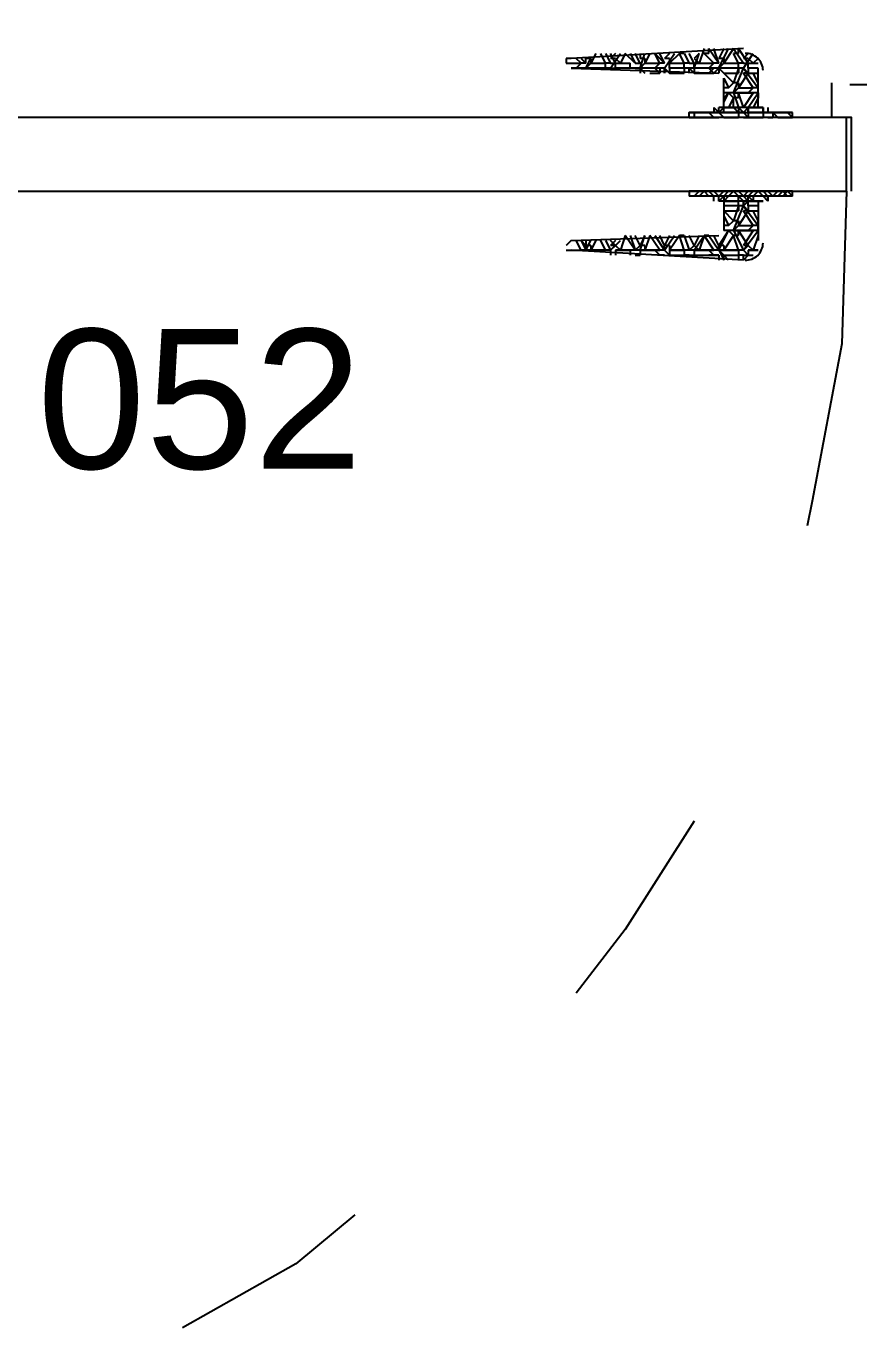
# Model space of a CAD drawing. Header units: millimetres. Extents: x -973 to 28250, y -35942 to 8545.
# Drawn here: x 9413 to 9890, y -22547 to -21801 of the extents above; entities that cross this region are included whole.
import ezdxf
from ezdxf.enums import TextEntityAlignment as Align

# ---------------------------------------------------------------- set-up
doc = ezdxf.new("R2010")
doc.units = ezdxf.units.MM
for name, color, linetype in [('R02_AKS', 8, 'Continuous'), ('R02_DUVAR', 7, 'Continuous'), ('R02_OLCU', 4, 'Continuous')]:
    doc.layers.add(name, color=color, linetype=linetype)
doc.styles.get("Standard").update_dxf_attribs({"font": 'Arial.ttf'})
doc.dimstyles.new('ISO-25', dxfattribs={"dimtxt": 12, "dimasz": 3, "dimexe": 1.25, "dimexo": 0.625, "dimgap": 4, "dimtad": 1, "dimtxsty": 'Standard', "dimcen": 2.5, "dimadec": 0, "dimazin": 0, "dimtfac": 1, "dimtmove": 0, "dimatfit": 3, "dimfxl": 1, "dimarcsym": 0})

# ---------------------------------------------------------------- blocks, each defined once
blk = doc.blocks.new('R02_SRC_K01')
at = {"color": 133, "linetype": 'Continuous', "lineweight": 25, "true_color": 0x6ec1dd}
for p, q in [((54258.468, 7922.414), (54259.032, 7922.414)), ((54259.032, 7922.414), (54258.468, 7922.414)), ((54258.468, 7921.568), (54258.75, 7922.414)), ((54258.75, 7922.696), (54258.75, 7922.696)), ((54259.032, 7922.696), (54258.75, 7922.696)), ((54258.75, 7922.696), (54258.75, 7922.696)), ((54259.032, 7922.132), (54258.75, 7922.414)), ((54259.032, 7922.696), (54259.314, 7922.978)), ((54259.032, 7922.414), (54259.032, 7922.696)), ((54259.314, 7922.696), (54259.032, 7922.696)), ((54259.032, 7922.414), (54259.032, 7922.414)), ((54259.314, 7922.414), (54259.032, 7922.132)), ((54259.314, 7922.978), (54259.314, 7922.696)), ((54259.314, 7922.978), (54269.182, 7922.414)), ((54259.314, 7922.696), (54259.596, 7922.696)), ((54259.314, 7922.414), (54259.596, 7922.414)), ((54259.596, 7922.696), (54259.596, 7922.978)), ((54259.596, 7922.414), (54259.596, 7922.696)), ((54260.442, 7922.696), (54259.596, 7922.696)), ((54259.596, 7922.414), (54259.596, 7922.414)), ((54260.442, 7922.414), (54259.596, 7922.414)), ((54259.596, 7922.414), (54259.878, 7921.568)), ((54259.878, 7921.568), (54260.442, 7922.414)), ((54260.16, 7922.978), (54260.442, 7922.696)), ((54260.724, 7922.414), (54260.16, 7921.286)), ((54260.442, 7922.978), (54260.442, 7922.696)), ((54260.724, 7922.414), (54260.442, 7922.696)), ((54260.724, 7922.414), (54260.442, 7922.414)), ((54260.442, 7922.132), (54260.442, 7922.414)), ((54260.724, 7922.696), (54260.724, 7922.978)), ((54261.006, 7922.696), (54260.724, 7922.696)), ((54260.724, 7922.696), (54260.724, 7922.696)), ((54260.724, 7922.696), (54261.006, 7922.696)), ((54260.724, 7922.414), (54260.724, 7922.132)), ((54260.724, 7922.414), (54261.006, 7922.414)), ((54261.288, 7922.414), (54261.006, 7922.696)), ((54262.134, 7922.696), (54261.006, 7922.696)), ((54261.006, 7922.696), (54261.288, 7922.696)), ((54261.288, 7922.414), (54261.006, 7922.414)), ((54262.134, 7922.414), (54261.006, 7922.414)), ((54261.006, 7922.414), (54261.57, 7921.568)), ((54262.134, 7922.414), (54261.57, 7921.568)), ((54261.57, 7921.568), (54261.852, 7922.414)), ((54261.852, 7922.696), (54261.852, 7922.696)), ((54261.852, 7922.696), (54261.852, 7922.696)), ((54262.134, 7922.132), (54261.852, 7922.414)), ((54262.134, 7922.414), (54262.134, 7922.696)), ((54262.134, 7922.414), (54262.134, 7922.696)), ((54262.416, 7922.696), (54262.134, 7922.696)), ((54262.134, 7922.414), (54262.134, 7922.414)), ((54262.416, 7922.414), (54262.134, 7922.132)), ((54262.416, 7922.696), (54262.416, 7922.696)), ((54262.416, 7922.696), (54262.698, 7922.696)), ((54262.698, 7921.568), (54262.416, 7922.414)), ((54262.416, 7922.414), (54262.698, 7922.414)), ((54262.698, 7922.414), (54262.698, 7922.696)), ((54263.543, 7922.696), (54262.698, 7922.696)), ((54262.698, 7922.696), (54262.698, 7922.696)), ((54262.698, 7922.414), (54262.698, 7922.414)), ((54263.543, 7922.414), (54262.698, 7922.414)), ((54262.698, 7922.414), (54262.979, 7921.568)), ((54262.979, 7921.568), (54263.543, 7922.414)), ((54263.825, 7922.414), (54263.261, 7921.568)), ((54263.543, 7922.414), (54263.543, 7922.696)), ((54263.543, 7922.696), (54263.543, 7922.696)), ((54263.543, 7922.696), (54263.543, 7922.696)), ((54263.543, 7922.414), (54263.543, 7922.414)), ((54263.543, 7922.132), (54263.543, 7922.414)), ((54263.825, 7922.696), (54263.825, 7922.696)), ((54263.825, 7922.696), (54263.825, 7922.696)), ((54263.825, 7922.696), (54264.107, 7922.696)), ((54263.825, 7922.414), (54263.825, 7922.132)), ((54263.825, 7922.414), (54264.107, 7922.414)), ((54264.389, 7922.414), (54264.107, 7922.696)), ((54264.107, 7922.696), (54264.107, 7922.696)), ((54264.389, 7922.414), (54264.107, 7922.414)), ((54264.953, 7922.414), (54264.107, 7922.414)), ((54264.107, 7922.414), (54264.671, 7921.568)), ((54264.671, 7921.568), (54264.953, 7922.414)), ((54265.235, 7922.414), (54264.953, 7921.568)), ((54265.235, 7922.414), (54264.953, 7922.414)), ((54264.953, 7922.132), (54264.953, 7922.414)), ((54265.235, 7922.414), (54265.235, 7922.696)), ((54265.235, 7922.414), (54265.235, 7922.696)), ((54265.517, 7922.696), (54265.235, 7922.696)), ((54265.517, 7922.414), (54265.235, 7922.132)), ((54265.517, 7922.696), (54265.517, 7922.696)), ((54265.517, 7922.696), (54265.517, 7922.696)), ((54265.517, 7922.696), (54265.517, 7922.696)), ((54265.799, 7921.568), (54265.517, 7922.414)), ((54265.517, 7922.414), (54265.517, 7922.414)), ((54265.517, 7922.414), (54266.081, 7921.568)), ((54265.799, 7922.414), (54265.799, 7922.696)), ((54265.799, 7922.414), (54265.799, 7922.414)), ((54266.645, 7922.414), (54265.799, 7922.414)), ((54266.081, 7921.568), (54266.363, 7922.414)), ((54266.927, 7922.414), (54266.363, 7921.85)), ((54266.645, 7922.132), (54266.363, 7922.414)), ((54266.645, 7922.414), (54266.645, 7922.696)), ((54266.645, 7922.414), (54266.645, 7922.414)), ((54266.927, 7922.414), (54266.645, 7922.132)), ((54266.927, 7922.414), (54268.336, 7922.414)), ((54266.927, 7922.414), (54267.209, 7922.414)), ((54267.209, 7922.414), (54267.209, 7922.414)), ((54267.209, 7922.414), (54267.209, 7922.414)), ((54268.054, 7922.414), (54267.209, 7922.414)), ((54267.209, 7922.414), (54267.491, 7921.85)), ((54267.772, 7921.85), (54268.054, 7922.414)), ((54268.336, 7922.414), (54268.054, 7921.85)), ((54268.336, 7922.414), (54268.054, 7922.414)), ((54268.054, 7922.132), (54268.054, 7922.414)), ((54268.618, 7921.85), (54268.336, 7922.414)), ((54268.336, 7922.414), (54268.336, 7922.414)), ((54268.336, 7922.414), (54268.336, 7922.132)), ((54268.336, 7922.414), (54268.618, 7922.414)), ((54268.9, 7922.414), (54268.618, 7922.414)), ((54269.464, 7922.414), (54268.618, 7922.414)), ((54268.618, 7922.414), (54268.9, 7921.85)), ((54258.468, 7921.85), (54258.468, 7921.568)), ((54258.468, 7919.595), (54258.468, 7921.85)), ((54258.75, 7921.286), (54259.314, 7922.132)), ((54259.032, 7922.132), (54259.314, 7922.132)), ((54259.032, 7922.132), (54259.596, 7921.286)), ((54260.16, 7921.286), (54260.724, 7922.132)), ((54260.442, 7922.132), (54260.724, 7922.132)), ((54260.724, 7922.132), (54261.006, 7921.568)), ((54269.182, 7921.85), (54260.724, 7921.568)), ((54261.852, 7921.568), (54262.134, 7922.132)), ((54262.134, 7922.132), (54262.134, 7922.132)), ((54262.134, 7922.132), (54262.416, 7921.568)), ((54263.543, 7922.132), (54263.825, 7922.132)), ((54263.543, 7921.568), (54263.825, 7922.132)), ((54263.825, 7922.132), (54264.107, 7921.568)), ((54264.953, 7922.132), (54265.235, 7922.132)), ((54264.953, 7921.568), (54265.235, 7922.132)), ((54265.235, 7922.132), (54265.517, 7921.568)), ((54266.645, 7922.132), (54266.927, 7922.132)), ((54266.645, 7921.85), (54266.927, 7922.132)), ((54266.645, 7922.132), (54266.927, 7921.85)), ((54268.054, 7922.132), (54268.336, 7922.132)), ((54268.336, 7921.85), (54268.336, 7922.132)), ((54268.336, 7922.132), (54268.618, 7921.85)), ((54269.182, 7921.85), (54269.464, 7922.132)), ((54269.464, 7922.132), (54269.464, 7922.132)), ((54258.468, 7921.286), (54258.468, 7921.568)), ((54258.468, 7921.568), (54258.468, 7921.568)), ((54258.468, 7921.286), (54258.468, 7921.286)), ((54258.468, 7921.286), (54258.75, 7921.286)), ((54258.468, 7921.004), (54258.468, 7920.723)), ((54258.468, 7921.004), (54258.75, 7921.004)), ((54259.032, 7921.286), (54258.75, 7921.286)), ((54259.032, 7921.286), (54258.75, 7921.004)), ((54259.596, 7921.286), (54258.75, 7921.286)), ((54259.596, 7921.004), (54258.75, 7921.004)), ((54258.75, 7921.004), (54259.314, 7920.159)), ((54259.032, 7920.159), (54259.596, 7921.004)), ((54259.596, 7921.568), (54259.596, 7921.286)), ((54259.596, 7921.568), (54259.878, 7921.568)), ((54259.878, 7921.286), (54259.596, 7921.286)), ((54259.878, 7921.286), (54259.596, 7921.004)), ((54259.596, 7920.723), (54259.596, 7921.004)), ((54260.16, 7921.286), (54259.878, 7921.568)), ((54260.16, 7921.004), (54259.878, 7920.723)), ((54260.16, 7921.286), (54260.16, 7921.286)), ((54260.442, 7920.441), (54260.16, 7921.004)), ((54260.16, 7921.004), (54260.16, 7921.004)), ((54260.16, 7921.004), (54260.442, 7921.004)), ((54260.442, 7921.286), (54260.442, 7921.286)), ((54260.442, 7921.286), (54260.442, 7921.286)), ((54260.442, 7919.595), (54260.442, 7921.286)), ((54260.442, 7921.004), (54260.442, 7921.004)), ((54260.442, 7921.004), (54260.442, 7921.004)), ((54260.724, 7921.286), (54260.724, 7921.286)), ((54261.288, 7921.568), (54261.288, 7921.568)), ((54261.288, 7921.568), (54261.57, 7921.568)), ((54262.698, 7921.568), (54262.698, 7921.568)), ((54262.698, 7921.568), (54262.979, 7921.568)), ((54258.468, 7920.723), (54258.468, 7920.723)), ((54258.468, 7920.723), (54258.468, 7920.723)), ((54258.468, 7920.723), (54258.75, 7920.159)), ((54259.032, 7920.159), (54258.468, 7920.159)), ((54259.032, 7920.159), (54258.75, 7920.159)), ((54259.032, 7919.877), (54259.032, 7920.159)), ((54259.314, 7919.877), (54259.032, 7920.159)), ((54259.032, 7920.159), (54259.314, 7920.159)), ((54259.596, 7920.723), (54259.878, 7920.723)), ((54259.596, 7919.877), (54259.878, 7920.723)), ((54259.596, 7919.877), (54259.596, 7920.159)), ((54260.442, 7920.159), (54259.596, 7920.159)), ((54259.878, 7920.723), (54260.442, 7920.159)), ((54260.442, 7920.159), (54260.442, 7920.159)), ((54257.905, 7919.313), (54257.905, 7919.595)), ((54257.905, 7919.595), (54258.187, 7919.313)), ((54257.905, 7919.595), (54257.905, 7919.313)), ((54258.187, 7919.595), (54258.187, 7919.595)), ((54259.032, 7919.595), (54258.187, 7919.595)), ((54258.187, 7919.595), (54260.724, 7919.595)), ((54258.187, 7919.595), (54258.187, 7919.595)), ((54258.468, 7919.877), (54259.032, 7919.877)), ((54259.032, 7919.313), (54258.75, 7919.595)), ((54258.75, 7919.313), (54258.75, 7919.595)), ((54259.032, 7919.877), (54259.032, 7919.595)), ((54259.032, 7919.595), (54259.314, 7919.313)), ((54259.314, 7919.877), (54260.442, 7919.877)), ((54259.314, 7919.877), (54259.596, 7919.877)), ((54259.314, 7919.877), (54259.596, 7919.877)), ((54259.596, 7919.877), (54259.596, 7919.595)), ((54259.596, 7919.877), (54259.596, 7919.595)), ((54260.442, 7919.595), (54259.596, 7919.595)), ((54260.442, 7919.595), (54260.442, 7919.595)), ((54260.442, 7919.313), (54260.442, 7919.595)), ((54260.724, 7919.595), (54260.724, 7919.595)), ((54260.724, 7919.595), (54260.724, 7919.595)), ((54261.006, 7919.595), (54261.006, 7919.313)), ((54327.544, 7919.031), (54253.394, 7919.031)), ((54253.394, 7919.031), (54253.394, 7914.802)), ((54256.777, 7919.031), (54256.495, 7919.313)), ((54256.495, 7919.313), (54262.416, 7919.313)), ((54256.777, 7919.031), (54256.495, 7919.031)), ((54256.495, 7919.031), (54256.495, 7919.031)), ((54256.777, 7919.031), (54257.059, 7919.313)), ((54256.777, 7919.313), (54257.059, 7919.031)), ((54256.777, 7919.031), (54257.059, 7919.031)), ((54257.341, 7919.313), (54257.059, 7919.031)), ((54257.341, 7919.031), (54257.623, 7919.313)), ((54257.623, 7919.313), (54257.905, 7919.031)), ((54258.187, 7919.031), (54257.905, 7919.313)), ((54258.187, 7919.313), (54258.468, 7919.031)), ((54258.187, 7919.031), (54258.187, 7919.031)), ((54258.187, 7919.031), (54258.468, 7919.031)), ((54258.468, 7919.031), (54258.75, 7919.313)), ((54259.032, 7919.313), (54259.314, 7919.313)), ((54259.032, 7919.031), (54259.314, 7919.313)), ((54259.314, 7919.313), (54259.596, 7919.031)), ((54259.596, 7919.031), (54259.596, 7919.031)), ((54259.596, 7919.031), (54259.878, 7919.031)), ((54260.442, 7919.313), (54260.724, 7919.313)), ((54260.442, 7919.031), (54260.724, 7919.313)), ((54261.288, 7919.031), (54261.006, 7919.313)), ((54261.288, 7919.313), (54261.57, 7919.031)), ((54261.288, 7919.031), (54261.288, 7919.031)), ((54261.288, 7919.031), (54261.57, 7919.031)), ((54261.57, 7919.031), (54261.852, 7919.313)), ((54262.134, 7919.313), (54261.852, 7919.031)), ((54261.852, 7919.031), (54262.134, 7919.313)), ((54262.416, 7919.313), (54262.416, 7919.313)), ((54253.394, 7914.802), (54327.262, 7914.802)), ((54254.239, 7914.802), (54254.239, 7912.828)), ((54256.495, 7914.802), (54256.495, 7914.802)), ((54256.777, 7914.52), (54256.495, 7914.802)), ((54257.341, 7914.802), (54256.495, 7914.802)), ((54256.495, 7914.802), (54256.495, 7914.802)), ((54256.495, 7914.802), (54256.495, 7914.52)), ((54256.495, 7914.52), (54256.495, 7914.52)), ((54256.777, 7914.52), (54256.495, 7914.52)), ((54256.495, 7914.52), (54256.495, 7914.52)), ((54257.623, 7914.52), (54257.341, 7914.802)), ((54257.341, 7914.802), (54257.341, 7914.802)), ((54257.341, 7914.802), (54257.341, 7914.802)), ((54257.623, 7914.52), (54257.341, 7914.52)), ((54257.905, 7914.802), (54257.623, 7914.802)), ((54257.623, 7914.802), (54257.623, 7914.802)), ((54257.623, 7914.802), (54257.905, 7914.802)), ((54257.623, 7914.52), (54257.623, 7914.52)), ((54257.623, 7914.52), (54257.623, 7914.52)), ((54257.623, 7914.52), (54257.905, 7914.52)), ((54257.905, 7914.802), (54258.187, 7914.802)), ((54257.905, 7914.52), (54258.187, 7914.52)), ((54257.905, 7914.238), (54257.905, 7914.52)), ((54258.187, 7914.52), (54258.187, 7914.802)), ((54259.032, 7914.802), (54258.187, 7914.802)), ((54258.187, 7914.238), (54258.187, 7914.52)), ((54258.187, 7914.52), (54258.187, 7914.238)), ((54259.032, 7914.238), (54258.187, 7914.238)), ((54258.187, 7914.238), (54258.187, 7914.238)), ((54258.187, 7914.238), (54260.724, 7914.238)), ((54258.468, 7913.674), (54258.75, 7914.238)), ((54258.468, 7914.238), (54258.468, 7911.982)), ((54259.032, 7914.802), (54258.75, 7914.802)), ((54258.75, 7914.802), (54258.75, 7914.802)), ((54259.032, 7914.238), (54258.75, 7914.238)), ((54258.75, 7914.238), (54258.75, 7914.238)), ((54258.75, 7913.392), (54259.314, 7914.238)), ((54259.032, 7914.52), (54259.032, 7914.802)), ((54259.314, 7914.802), (54259.032, 7914.802)), ((54259.032, 7914.52), (54259.032, 7914.238)), ((54259.314, 7914.52), (54259.032, 7914.52)), ((54259.032, 7914.238), (54259.032, 7914.52)), ((54259.032, 7914.238), (54259.314, 7914.52)), ((54259.032, 7914.238), (54259.314, 7914.238)), ((54259.032, 7914.238), (54259.314, 7914.238)), ((54259.314, 7914.802), (54259.314, 7914.802)), ((54259.314, 7914.802), (54259.596, 7914.802)), ((54259.314, 7914.52), (54259.596, 7914.52)), ((54259.314, 7914.238), (54259.314, 7914.238)), ((54259.314, 7914.238), (54259.596, 7913.392)), ((54259.596, 7914.52), (54259.596, 7914.802)), ((54260.442, 7914.802), (54259.596, 7914.802)), ((54259.596, 7914.802), (54259.596, 7914.802)), ((54259.596, 7914.238), (54259.596, 7914.52)), ((54259.596, 7914.52), (54259.596, 7914.52)), ((54259.596, 7914.52), (54259.878, 7914.238)), ((54259.878, 7913.392), (54259.596, 7914.238)), ((54260.442, 7914.238), (54259.596, 7914.238)), ((54259.878, 7913.674), (54260.16, 7914.238)), ((54259.878, 7914.238), (54259.878, 7913.674)), ((54260.16, 7914.238), (54260.442, 7914.238)), ((54260.724, 7914.52), (54260.442, 7914.802)), ((54260.724, 7914.52), (54260.442, 7914.802)), ((54260.442, 7914.802), (54260.442, 7914.802)), ((54260.442, 7914.802), (54260.442, 7914.802)), ((54260.724, 7914.52), (54260.442, 7914.238)), ((54260.442, 7914.238), (54260.442, 7914.238)), ((54260.442, 7914.238), (54260.724, 7914.238)), ((54260.442, 7914.238), (54260.442, 7912.546)), ((54261.006, 7914.802), (54260.724, 7914.802)), ((54260.724, 7914.802), (54260.724, 7914.802)), ((54260.724, 7914.802), (54261.006, 7914.802)), ((54261.006, 7914.238), (54260.724, 7914.52)), ((54260.724, 7914.52), (54260.724, 7914.238)), ((54260.724, 7914.52), (54261.006, 7914.52)), ((54260.724, 7914.238), (54260.724, 7914.238)), ((54260.724, 7914.238), (54260.724, 7914.238)), ((54260.724, 7914.238), (54260.724, 7914.238)), ((54261.288, 7914.52), (54261.006, 7914.802)), ((54262.134, 7914.802), (54261.006, 7914.802)), ((54261.006, 7914.802), (54261.288, 7914.802)), ((54261.006, 7914.52), (54261.006, 7914.52)), ((54261.006, 7914.238), (54261.006, 7914.52)), ((54261.288, 7914.52), (54261.288, 7914.52)), ((54261.852, 7914.802), (54261.852, 7914.802)), ((54261.852, 7914.802), (54261.852, 7914.802)), ((54262.134, 7914.52), (54262.134, 7914.802)), ((54262.134, 7914.52), (54262.134, 7914.802)), ((54262.416, 7914.802), (54262.134, 7914.802)), ((54262.134, 7914.52), (54262.134, 7914.52)), ((54262.134, 7914.52), (54262.134, 7914.52)), ((54262.416, 7914.802), (54262.416, 7914.802)), ((54262.416, 7914.802), (54262.416, 7914.802)), ((54262.416, 7914.52), (54262.416, 7914.52)), ((54262.416, 7914.52), (54262.416, 7914.52)), ((54262.416, 7914.52), (54262.416, 7914.52)), ((54258.468, 7913.392), (54258.468, 7913.674)), ((54258.468, 7913.674), (54258.468, 7913.674)), ((54258.468, 7913.674), (54258.468, 7913.674)), ((54258.468, 7913.392), (54258.468, 7913.392)), ((54258.468, 7913.392), (54258.75, 7913.392)), ((54259.032, 7913.392), (54258.75, 7913.392)), ((54259.032, 7913.392), (54258.75, 7913.11)), ((54259.596, 7913.392), (54258.75, 7913.392)), ((54259.596, 7913.674), (54259.596, 7913.392)), ((54259.596, 7913.674), (54259.878, 7913.674)), ((54259.878, 7913.392), (54259.596, 7913.392)), ((54259.878, 7913.392), (54259.596, 7913.11)), ((54260.16, 7913.392), (54259.878, 7913.674)), ((54260.442, 7913.956), (54260.16, 7913.392)), ((54260.16, 7913.392), (54260.442, 7913.674)), ((54260.16, 7913.392), (54260.16, 7913.392)), ((54260.442, 7913.392), (54260.442, 7913.392)), ((54260.442, 7913.392), (54260.442, 7913.392)), ((54259.314, 7911.982), (54258.468, 7913.11)), ((54258.468, 7913.11), (54258.468, 7912.828)), ((54258.468, 7913.11), (54258.75, 7913.11)), ((54258.468, 7912.828), (54258.468, 7912.828)), ((54258.468, 7912.828), (54258.468, 7912.828)), ((54258.468, 7912.828), (54258.75, 7912.264)), ((54259.596, 7913.11), (54258.75, 7913.11)), ((54258.75, 7913.11), (54259.314, 7912.264)), ((54259.032, 7912.264), (54259.596, 7913.11)), ((54259.596, 7912.828), (54259.596, 7913.11)), ((54259.596, 7912.828), (54259.878, 7912.828)), ((54259.596, 7911.982), (54259.878, 7912.828)), ((54260.16, 7913.11), (54259.878, 7912.828)), ((54259.878, 7912.828), (54260.442, 7912.264)), ((54260.442, 7912.546), (54260.16, 7913.11)), ((54260.16, 7913.11), (54260.16, 7913.11)), ((54260.16, 7913.11), (54260.442, 7913.11)), ((54260.442, 7913.11), (54260.442, 7913.11)), ((54260.442, 7913.11), (54260.442, 7913.11)), ((54259.032, 7912.264), (54258.468, 7912.264)), ((54258.468, 7911.982), (54259.032, 7911.982)), ((54259.032, 7912.264), (54258.75, 7912.264)), ((54259.032, 7911.982), (54259.032, 7912.264)), ((54259.314, 7911.982), (54259.032, 7912.264)), ((54259.032, 7912.264), (54259.314, 7912.264)), ((54259.032, 7911.982), (54259.032, 7911.7)), ((54259.314, 7911.982), (54259.596, 7911.982)), ((54259.596, 7911.982), (54259.596, 7912.264)), ((54260.442, 7912.264), (54259.596, 7912.264)), ((54259.596, 7911.982), (54259.596, 7911.7)), ((54260.724, 7911.982), (54260.442, 7912.264)), ((54260.724, 7911.982), (54260.442, 7912.264)), ((54260.442, 7912.264), (54260.442, 7912.264)), ((54260.724, 7911.982), (54260.442, 7911.7)), ((54260.724, 7912.546), (54260.724, 7912.546)), ((54260.724, 7911.982), (54260.724, 7912.264)), ((54260.724, 7912.264), (54260.724, 7912.264)), ((54269.182, 7911.982), (54260.724, 7912.264)), ((54260.724, 7911.982), (54261.006, 7911.982)), ((54261.288, 7911.982), (54261.006, 7912.264)), ((54262.134, 7912.264), (54261.006, 7912.264)), ((54261.006, 7911.982), (54261.288, 7912.264)), ((54261.288, 7911.982), (54261.006, 7911.7)), ((54261.852, 7912.264), (54261.852, 7912.264)), ((54261.852, 7912.264), (54261.852, 7912.264)), ((54262.134, 7911.982), (54261.852, 7911.137)), ((54262.134, 7911.982), (54262.134, 7912.264)), ((54262.134, 7911.982), (54262.134, 7912.264)), ((54262.416, 7911.982), (54262.134, 7912.264)), ((54262.134, 7911.982), (54262.134, 7911.7)), ((54262.416, 7912.264), (54262.416, 7911.982)), ((54262.416, 7911.982), (54262.698, 7911.982)), ((54262.698, 7911.982), (54262.698, 7912.264)), ((54263.543, 7912.264), (54262.698, 7912.264)), ((54262.698, 7911.982), (54262.698, 7912.264)), ((54262.698, 7911.982), (54262.698, 7911.7)), ((54263.261, 7912.264), (54263.543, 7912.264)), ((54263.825, 7911.982), (54263.543, 7912.264)), ((54263.543, 7911.982), (54263.543, 7912.264)), ((54263.543, 7912.264), (54263.543, 7912.264)), ((54263.543, 7911.982), (54263.543, 7911.7)), ((54263.825, 7911.982), (54263.825, 7912.264)), ((54263.825, 7911.982), (54264.107, 7911.982)), ((54264.389, 7911.982), (54264.107, 7912.264)), ((54264.671, 7912.264), (54264.107, 7912.264)), ((54264.107, 7911.982), (54264.107, 7912.264)), ((54264.389, 7911.982), (54264.107, 7911.7)), ((54265.235, 7911.982), (54264.953, 7912.264)), ((54265.235, 7911.982), (54264.953, 7911.137)), ((54265.235, 7911.982), (54264.953, 7911.7)), ((54265.235, 7911.982), (54265.235, 7912.264)), ((54265.517, 7911.982), (54265.235, 7911.982)), ((54265.517, 7911.982), (54265.517, 7911.982)), ((54265.517, 7911.982), (54265.517, 7911.982)), ((54265.517, 7911.982), (54265.799, 7911.982)), ((54265.799, 7911.982), (54265.799, 7911.982)), ((54265.799, 7911.982), (54265.799, 7911.7)), ((54266.927, 7911.982), (54266.363, 7911.137)), ((54266.927, 7911.982), (54266.645, 7911.982)), ((54266.645, 7911.982), (54266.645, 7911.982)), ((54266.645, 7911.982), (54266.645, 7911.7)), ((54266.927, 7911.982), (54266.927, 7911.982)), ((54266.927, 7911.982), (54267.209, 7911.982)), ((54267.209, 7911.982), (54267.209, 7911.982)), ((54267.209, 7911.982), (54267.209, 7911.7)), ((54267.209, 7911.982), (54267.209, 7911.982)), ((54268.336, 7911.982), (54268.054, 7911.418)), ((54268.336, 7911.982), (54268.054, 7911.7)), ((54268.336, 7911.982), (54268.336, 7911.982)), ((54268.336, 7911.982), (54268.336, 7911.982)), ((54268.9, 7911.982), (54268.618, 7911.7)), ((54268.9, 7911.982), (54268.9, 7911.982)), ((54259.032, 7911.7), (54258.468, 7911.7)), ((54258.468, 7911.418), (54258.75, 7911.7)), ((54259.032, 7911.418), (54258.75, 7911.7)), ((54259.314, 7911.7), (54259.032, 7911.7)), ((54259.032, 7911.7), (54259.596, 7910.855)), ((54259.032, 7911.418), (54259.314, 7911.418)), ((54259.032, 7911.137), (54259.314, 7911.418)), ((54259.878, 7910.855), (54259.314, 7911.7)), ((54259.314, 7911.7), (54259.596, 7911.7)), ((54259.314, 7910.855), (54269.182, 7911.418)), ((54260.442, 7911.7), (54259.596, 7911.7)), ((54259.596, 7911.7), (54259.878, 7911.137)), ((54259.878, 7910.855), (54260.442, 7911.7)), ((54260.442, 7911.418), (54260.442, 7911.7)), ((54260.442, 7911.418), (54260.724, 7911.418)), ((54260.442, 7910.855), (54260.724, 7911.418)), ((54261.288, 7910.855), (54260.724, 7911.7)), ((54260.724, 7911.7), (54260.724, 7911.7)), ((54260.724, 7911.7), (54261.006, 7911.7)), ((54260.724, 7911.7), (54261.006, 7910.855)), ((54262.134, 7911.7), (54261.006, 7911.7)), ((54261.006, 7911.7), (54261.57, 7911.137)), ((54261.57, 7910.855), (54261.852, 7911.7)), ((54262.134, 7911.418), (54261.852, 7911.7)), ((54261.852, 7911.137), (54262.134, 7911.418)), ((54262.416, 7911.7), (54262.134, 7911.7)), ((54262.134, 7911.7), (54262.416, 7911.137)), ((54262.134, 7911.418), (54262.134, 7911.418)), ((54262.698, 7911.137), (54262.416, 7911.7)), ((54262.416, 7911.7), (54262.698, 7911.7)), ((54263.543, 7911.7), (54262.698, 7911.7)), ((54262.698, 7911.7), (54262.979, 7911.137)), ((54262.979, 7911.137), (54263.543, 7911.7)), ((54263.543, 7911.418), (54263.543, 7911.7)), ((54263.543, 7911.418), (54263.825, 7911.418)), ((54263.543, 7911.137), (54263.825, 7911.418)), ((54264.389, 7911.137), (54263.825, 7911.7)), ((54263.825, 7911.7), (54263.825, 7911.7)), ((54263.825, 7911.7), (54264.107, 7911.7)), ((54263.825, 7911.7), (54264.107, 7911.137)), ((54264.953, 7911.7), (54264.107, 7911.7)), ((54264.107, 7911.7), (54264.389, 7911.137)), ((54264.671, 7911.137), (54264.953, 7911.7)), ((54264.953, 7911.418), (54264.953, 7911.7)), ((54264.953, 7911.418), (54265.235, 7911.418)), ((54265.517, 7911.7), (54265.235, 7911.7)), ((54265.235, 7911.7), (54265.517, 7911.137)), ((54265.235, 7911.137), (54265.235, 7911.418)), ((54265.799, 7911.137), (54265.517, 7911.7)), ((54265.517, 7911.7), (54265.517, 7911.7)), ((54265.517, 7911.7), (54266.081, 7911.137)), ((54266.645, 7911.7), (54265.799, 7911.7)), ((54266.081, 7911.137), (54266.363, 7911.7)), ((54266.645, 7911.418), (54266.363, 7911.7)), ((54266.927, 7911.7), (54266.645, 7911.7)), ((54266.645, 7911.7), (54266.927, 7911.137)), ((54266.645, 7911.418), (54266.927, 7911.418)), ((54266.645, 7911.137), (54266.927, 7911.418)), ((54267.209, 7911.137), (54266.927, 7911.7)), ((54266.927, 7911.7), (54267.209, 7911.7)), ((54268.054, 7911.7), (54267.209, 7911.7)), ((54267.209, 7911.7), (54267.491, 7911.137)), ((54267.772, 7911.137), (54268.054, 7911.7)), ((54268.054, 7911.418), (54268.054, 7911.7)), ((54268.054, 7911.418), (54268.336, 7911.418)), ((54268.618, 7911.418), (54268.336, 7911.7)), ((54268.336, 7911.7), (54268.336, 7911.7)), ((54268.336, 7911.7), (54268.618, 7911.7)), ((54268.336, 7911.7), (54268.336, 7911.418)), ((54268.336, 7911.418), (54268.336, 7911.418)), ((54269.464, 7911.7), (54268.618, 7911.7)), ((54268.618, 7911.7), (54268.9, 7911.418)), ((54269.182, 7911.7), (54269.182, 7911.7)), ((54269.182, 7911.418), (54269.464, 7911.418)), ((54269.182, 7911.418), (54269.182, 7911.418)), ((54269.464, 7911.418), (54269.464, 7911.7)), ((54259.596, 7911.137), (54259.596, 7910.855)), ((54259.596, 7911.137), (54259.878, 7911.137)), ((54259.878, 7910.855), (54259.878, 7910.855)), ((54261.288, 7911.137), (54261.288, 7910.855)), ((54261.288, 7911.137), (54261.57, 7911.137)), ((54262.698, 7911.137), (54262.698, 7911.137)), ((54262.698, 7911.137), (54262.979, 7911.137))]:
    blk.add_line(p, q, dxfattribs=at)
at = {"color": 7, "linetype": 'Continuous', "lineweight": 25}
for points in [[(54281.588, 7977.674), (54284.971, 7980.494), (54291.455, 7984.159)], [(54262.134, 7955.119), (54266.081, 7961.322), (54268.9, 7964.987)], [(54253.394, 7919.031), (54253.675, 7927.771), (54255.367, 7936.793), (54255.649, 7938.203)]]:
    blk.add_lwpolyline(points, dxfattribs=at)
at = {"color": 133, "linetype": 'Continuous', "lineweight": 25, "true_color": 0x6ec1dd}
for points in [[(54259.314, 7922.414), (54258.468, 7921.286), (54258.468, 7921.004)], [(54259.878, 7921.286), (54259.314, 7922.414), (54259.032, 7922.696)], [(54259.314, 7922.414), (54260.724, 7922.414), (54262.134, 7922.414), (54263.543, 7922.414)], [(54261.288, 7921.568), (54260.724, 7922.414), (54260.442, 7922.978)], [(54264.389, 7921.568), (54263.825, 7922.414), (54263.543, 7922.696)], [(54263.825, 7922.414), (54265.235, 7922.414), (54266.645, 7922.414)], [(54267.209, 7921.85), (54266.927, 7922.414), (54266.927, 7922.696)], [(54258.468, 7921.286), (54259.878, 7921.286), (54260.442, 7921.286)], [(54259.314, 7919.595), (54259.314, 7919.877), (54258.468, 7921.004)], [(54259.878, 7921.286), (54259.314, 7919.877), (54259.032, 7919.595), (54259.032, 7919.313), (54258.75, 7919.031)], [(54259.314, 7919.877), (54259.314, 7919.595), (54259.032, 7919.595)], [(54259.314, 7919.595), (54259.596, 7919.313), (54259.878, 7919.031)], [(54259.596, 7919.595), (54259.596, 7919.313), (54259.878, 7919.031)], [(54259.878, 7919.031), (54260.16, 7919.313), (54260.442, 7919.595)], [(54260.724, 7919.595), (54260.442, 7919.313), (54260.16, 7919.031)], [(54260.724, 7919.595), (54260.724, 7919.313), (54261.006, 7919.031)], [(54253.112, 7919.031), (54253.112, 7914.802), (54254.239, 7914.802)], [(54256.495, 7919.313), (54256.495, 7919.031), (54262.416, 7919.031), (54262.416, 7919.313)], [(54256.495, 7914.802), (54262.416, 7914.802), (54262.416, 7914.52), (54256.495, 7914.52)], [(54256.495, 7914.52), (54257.623, 7914.52), (54259.032, 7914.52)], [(54257.905, 7914.52), (54257.623, 7914.52), (54257.623, 7914.802)], [(54259.032, 7914.238), (54258.468, 7913.392), (54258.468, 7913.11)], [(54259.596, 7914.238), (54259.314, 7914.52), (54259.032, 7914.802)], [(54259.314, 7914.52), (54260.724, 7914.52), (54262.134, 7914.52), (54262.416, 7914.52)], [(54260.724, 7914.52), (54260.442, 7914.52), (54260.442, 7914.238)], [(54258.468, 7913.392), (54259.878, 7913.392), (54260.442, 7913.392)], [(54259.878, 7913.392), (54259.314, 7911.982), (54258.75, 7911.137)], [(54259.314, 7911.982), (54260.724, 7911.982), (54262.134, 7911.982), (54263.543, 7911.982)], [(54261.006, 7912.264), (54260.724, 7911.982), (54260.16, 7910.855)], [(54263.825, 7912.264), (54263.825, 7911.982), (54263.261, 7911.137)], [(54263.825, 7911.982), (54265.235, 7911.982), (54266.645, 7911.982)], [(54266.927, 7911.982), (54268.336, 7911.982), (54269.182, 7911.982)]]:
    blk.add_lwpolyline(points, dxfattribs=at)
blk.add_lwpolyline([(54269.182, 7922.132), (54269.182, 7922.132)], close=True, dxfattribs=at)
for points in [[(54258.492, 7922.705), (54258.297, 7922.518), (54258.187, 7922.261), (54258.187, 7921.991)], [(54259.218, 7922.977), (54258.949, 7922.989), (54258.686, 7922.891), (54258.492, 7922.705)], [(54258.187, 7912.123), (54258.187, 7911.854), (54258.297, 7911.596), (54258.492, 7911.41)], [(54258.492, 7911.41), (54258.686, 7911.224), (54258.949, 7911.125), (54259.218, 7911.138)]]:
    blk.add_open_spline(points, degree=3, dxfattribs=at)
blk = doc.blocks.new('R02_CK_I02_H_N1_N1_P')
at = {"xscale": -10, "yscale": -10}
blk.add_blockref('R02_SRC_K01', (543532.1865, 79189.29523), dxfattribs=at)
blk = doc.blocks.new('*D335')
at = {"layer": 'Defpoints', "color": 0, "transparency": 16777216}
for p in [(9930, -20640), (10110, -20640), (10110, -21835)]:
    blk.add_point(p, dxfattribs=at)
at = {"layer": 'R02_OLCU', "color": 6, "lineweight": -2, "transparency": 16777216}
for p, q in [((10050, -20640), (9885, -20640)), ((9930, -21755), (9930, -20720)), ((10050, -21835), (9885, -21835))]:
    blk.add_line(p, q, dxfattribs=at)
at = {"layer": 'R02_OLCU', "color": 6, "transparency": 16777216}
for points in [[(9916.67, -20720), (9943.33, -20720), (9930, -20640)], [(9916.67, -21755), (9943.33, -21755), (9930, -21835)]]:
    blk.add_solid(points, dxfattribs=at)
at = {"layer": 'R02_OLCU', "color": 6, "transparency": 16777216, "insert": (9828.84, -21237.5), "char_height": 110, "attachment_point": 5, "rotation": 90}
blk.add_mtext('1195', dxfattribs=at)

msp = doc.modelspace()

# ---------------------------------------------------------------- block references
at = {"layer": 'R02_DUVAR'}
msp.add_blockref('R02_CK_I02_H_N1_N1_P', (8885, -21895), dxfattribs=at)

# ---------------------------------------------------------------- texts
at = {"layer": 'R02_AKS'}
msp.add_text('052', height=80, dxfattribs=at).set_placement((9512.5, -22015), align=Align.MIDDLE_CENTER)

# ---------------------------------------------------------------- dimensions: what is measured, and where the dimension line sits
at = {"layer": 'R02_OLCU'}
dim = msp.add_linear_dim(base=(9930, -20640), p1=(10110, -21835), p2=(10110, -20640), angle=90, dimstyle='ISO-25', override={"dimtxt": 110, "dimasz": 80, "dimexe": 45, "dimexo": 60, "dimgap": 45, "dimdec": 1, "dimclrd": 6, "dimclre": 6, "dimclrt": 6, "dimtix": 1, "dimatfit": 1}, dxfattribs=at)
dim.commit()
dim.dimension.update_dxf_attribs({"geometry": '*D335', "text_midpoint": (9828.84, -21237.5)})

doc.saveas('drawing.dxf')
